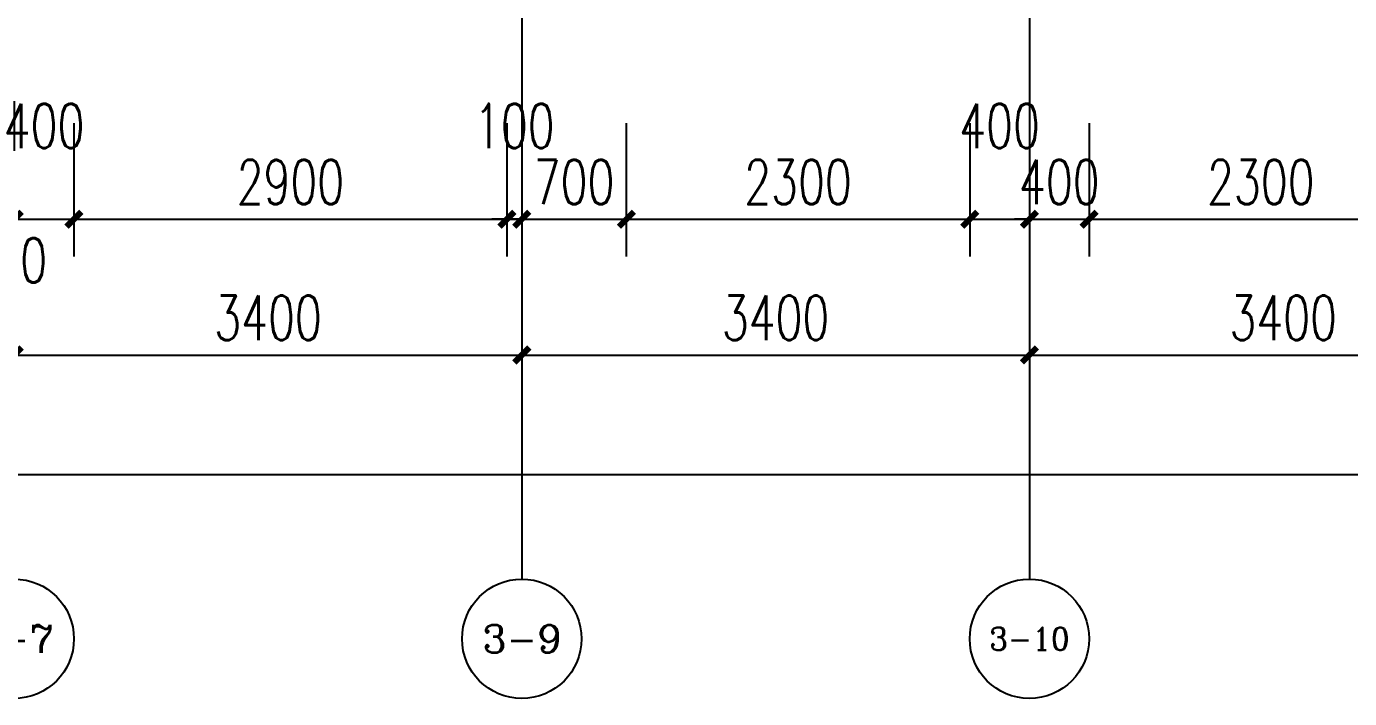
# Model space of a CAD drawing. Extents: x -59851 to 653804, y -249523 to 437614.
# Drawn here: x -30432 to -21569, y -117103 to -112603 of the extents above; entities that cross this region are included whole.
import ezdxf
from ezdxf.enums import TextEntityAlignment as Align

# ---------------------------------------------------------------- set-up
doc = ezdxf.new("R2010")
doc.units = 0
doc.header["$LTSCALE"] = 1000
doc.header["$MEASUREMENT"] = 0
for name, color, linetype in [('A-第三道尺寸线', 105, 'Continuous'), ('AXIS', 3, 'Continuous'), ('AXIS_TEXT', 7, 'Continuous')]:
    doc.layers.add(name, color=color, linetype=linetype)
doc.styles.add('_TCH_AXIS', font='COMPLEX', dxfattribs={"bigfont": 'GBCBIG'})
doc.styles.add('_TCH_DIM_T3', font='SIMPLEX.shx', dxfattribs={"width": 0.705882, "bigfont": 'GBCBIG.shx'})
doc.styles.add('COMPLEX', font='COMPLEX')
doc.dimstyles.new('_TCH_ARCH&&100', dxfattribs={"dimtxt": 297.5, "dimasz": 100, "dimexe": 250, "dimexo": 300, "dimgap": 100, "dimtad": 1, "dimdec": 0, "dimzin": 0, "dimdsep": 46, "dimtxsty": '_TCH_DIM_T3', "dimblk": 'ARCHTICK', "dimcen": 0.09, "dimclrt": 7, "dimazin": 2, "dimtfac": 1, "dimtdec": 0, "dimtix": 1, "dimtmove": 2, "dimatfit": 3, "dimfxl": 0, "dimtolj": 1, "dimtzin": 0, "dimarcsym": 0})

# ---------------------------------------------------------------- blocks, each defined once
blk = doc.blocks.new('_ArchTick')
at = {"color": 0, "linetype": 'ByBlock', "const_width": 0.4}
blk.add_lwpolyline([(-0.5, -0.5), (0.5, 0.5)], dxfattribs=at)
blk = doc.blocks.new('*D1801')
at = {"layer": 'A-第三道尺寸线', "color": 0, "lineweight": -2, "transparency": 16777216}
for p, q in [((-23313.7, -113250), (-23313.7, -114143.6)), ((-21013.7, -113250), (-21013.7, -114143.6)), ((-23313.7, -113893.6), (-21013.7, -113893.6))]:
    blk.add_line(p, q, dxfattribs=at)
at = {"layer": 'Defpoints', "color": 0, "transparency": 16777216}
for p in [(-23313.7, -112950), (-21013.7, -112950), (-21013.7, -113893.6)]:
    blk.add_point(p, dxfattribs=at)
at = {"layer": 'A-第三道尺寸线', "color": 0, "lineweight": -2, "transparency": 16777216, "xscale": 100, "yscale": 100, "zscale": 100, "rotation": 180}
blk.add_blockref('_ArchTick', (-23313.7, -113893.6), dxfattribs=at)
at = {"layer": 'A-第三道尺寸线', "color": 0, "lineweight": -2, "transparency": 16777216, "xscale": 100, "yscale": 100, "zscale": 100}
blk.add_blockref('_ArchTick', (-21013.7, -113893.6), dxfattribs=at)
at = {"layer": 'A-第三道尺寸线', "color": 7, "transparency": 16777216, "insert": (-22163.7, -113644.9), "char_height": 297.5, "attachment_point": 5, "style": '_TCH_DIM_T3'}
blk.add_mtext('\\A1;2300', dxfattribs=at)
blk = doc.blocks.new('*D1802')
at = {"layer": 'A-第三道尺寸线', "color": 0, "lineweight": -2, "transparency": 16777216}
for p, q in [((-23713.7, -113250), (-23713.7, -114143.6)), ((-23313.7, -113250), (-23313.7, -114143.6)), ((-23713.7, -113893.6), (-23813.7, -113893.6)), ((-23713.7, -113893.6), (-23313.7, -113893.6)), ((-23313.7, -113893.6), (-23213.7, -113893.6))]:
    blk.add_line(p, q, dxfattribs=at)
at = {"layer": 'Defpoints', "color": 0, "transparency": 16777216}
for p in [(-23713.7, -112950), (-23313.7, -112950), (-23313.7, -113893.6)]:
    blk.add_point(p, dxfattribs=at)
at = {"layer": 'A-第三道尺寸线', "color": 0, "lineweight": -2, "transparency": 16777216, "xscale": 100, "yscale": 100, "zscale": 100}
blk.add_blockref('_ArchTick', (-23713.7, -113893.6), dxfattribs=at)
at = {"layer": 'A-第三道尺寸线', "color": 0, "lineweight": -2, "transparency": 16777216, "xscale": 100, "yscale": 100, "zscale": 100, "rotation": 180}
blk.add_blockref('_ArchTick', (-23313.7, -113893.6), dxfattribs=at)
at = {"layer": 'A-第三道尺寸线', "color": 7, "transparency": 16777216, "insert": (-23513.7, -113644.9), "char_height": 297.5, "attachment_point": 5, "style": '_TCH_DIM_T3'}
blk.add_mtext('\\A1;400', dxfattribs=at)
blk = doc.blocks.new('*D1803')
at = {"layer": 'A-第三道尺寸线', "color": 0, "lineweight": -2, "transparency": 16777216}
for p, q in [((-24113.7, -113250), (-24113.7, -114143.6)), ((-23713.7, -113250), (-23713.7, -114143.6)), ((-24113.7, -113893.6), (-23713.7, -113893.6))]:
    blk.add_line(p, q, dxfattribs=at)
at = {"layer": 'Defpoints', "color": 0, "transparency": 16777216}
for p in [(-24113.7, -112950), (-23713.7, -112950), (-23713.7, -113893.6)]:
    blk.add_point(p, dxfattribs=at)
at = {"layer": 'A-第三道尺寸线', "color": 0, "lineweight": -2, "transparency": 16777216, "xscale": 100, "yscale": 100, "zscale": 100, "rotation": 180}
blk.add_blockref('_ArchTick', (-24113.7, -113893.6), dxfattribs=at)
at = {"layer": 'A-第三道尺寸线', "color": 0, "lineweight": -2, "transparency": 16777216, "xscale": 100, "yscale": 100, "zscale": 100}
blk.add_blockref('_ArchTick', (-23713.7, -113893.6), dxfattribs=at)
at = {"layer": 'A-第三道尺寸线', "color": 7, "transparency": 16777216, "insert": (-23913.7, -113268.6), "char_height": 297.5, "attachment_point": 5, "style": '_TCH_DIM_T3'}
blk.add_mtext('\\A1;400', dxfattribs=at)
blk = doc.blocks.new('*D1804')
at = {"layer": 'A-第三道尺寸线', "color": 0, "lineweight": -2, "transparency": 16777216}
for p, q in [((-26413.7, -113250), (-26413.7, -114143.6)), ((-24113.7, -113250), (-24113.7, -114143.6)), ((-26413.7, -113893.6), (-24113.7, -113893.6))]:
    blk.add_line(p, q, dxfattribs=at)
at = {"layer": 'Defpoints', "color": 0, "transparency": 16777216}
for p in [(-26413.7, -112950), (-24113.7, -112950), (-24113.7, -113893.6)]:
    blk.add_point(p, dxfattribs=at)
at = {"layer": 'A-第三道尺寸线', "color": 0, "lineweight": -2, "transparency": 16777216, "xscale": 100, "yscale": 100, "zscale": 100, "rotation": 180}
blk.add_blockref('_ArchTick', (-26413.7, -113893.6), dxfattribs=at)
at = {"layer": 'A-第三道尺寸线', "color": 0, "lineweight": -2, "transparency": 16777216, "xscale": 100, "yscale": 100, "zscale": 100}
blk.add_blockref('_ArchTick', (-24113.7, -113893.6), dxfattribs=at)
at = {"layer": 'A-第三道尺寸线', "color": 7, "transparency": 16777216, "insert": (-25263.7, -113644.9), "char_height": 297.5, "attachment_point": 5, "style": '_TCH_DIM_T3'}
blk.add_mtext('\\A1;2300', dxfattribs=at)
blk = doc.blocks.new('*D1805')
at = {"layer": 'A-第三道尺寸线', "color": 0, "lineweight": -2, "transparency": 16777216}
for p, q in [((-27113.7, -113250), (-27113.7, -114143.6)), ((-26413.7, -113250), (-26413.7, -114143.6)), ((-27113.7, -113893.6), (-27213.7, -113893.6)), ((-27113.7, -113893.6), (-26413.7, -113893.6)), ((-26413.7, -113893.6), (-26313.7, -113893.6))]:
    blk.add_line(p, q, dxfattribs=at)
at = {"layer": 'Defpoints', "color": 0, "transparency": 16777216}
for p in [(-27113.7, -112950), (-26413.7, -112950), (-26413.7, -113893.6)]:
    blk.add_point(p, dxfattribs=at)
at = {"layer": 'A-第三道尺寸线', "color": 0, "lineweight": -2, "transparency": 16777216, "xscale": 100, "yscale": 100, "zscale": 100}
blk.add_blockref('_ArchTick', (-27113.7, -113893.6), dxfattribs=at)
at = {"layer": 'A-第三道尺寸线', "color": 0, "lineweight": -2, "transparency": 16777216, "xscale": 100, "yscale": 100, "zscale": 100, "rotation": 180}
blk.add_blockref('_ArchTick', (-26413.7, -113893.6), dxfattribs=at)
at = {"layer": 'A-第三道尺寸线', "color": 7, "transparency": 16777216, "insert": (-26763.7, -113644.9), "char_height": 297.5, "attachment_point": 5, "style": '_TCH_DIM_T3'}
blk.add_mtext('\\A1;700', dxfattribs=at)
blk = doc.blocks.new('*D1806')
at = {"layer": 'A-第三道尺寸线', "color": 0, "lineweight": -2, "transparency": 16777216}
for p, q in [((-27213.7, -113250), (-27213.7, -114143.6)), ((-27113.7, -113250), (-27113.7, -114143.6)), ((-27213.7, -113893.6), (-27313.7, -113893.6)), ((-27213.7, -113893.6), (-27113.7, -113893.6)), ((-27113.7, -113893.6), (-27013.7, -113893.6))]:
    blk.add_line(p, q, dxfattribs=at)
at = {"layer": 'Defpoints', "color": 0, "transparency": 16777216}
for p in [(-27213.7, -112950), (-27113.7, -112950), (-27113.7, -113893.6)]:
    blk.add_point(p, dxfattribs=at)
at = {"layer": 'A-第三道尺寸线', "color": 0, "lineweight": -2, "transparency": 16777216, "xscale": 100, "yscale": 100, "zscale": 100}
blk.add_blockref('_ArchTick', (-27213.7, -113893.6), dxfattribs=at)
at = {"layer": 'A-第三道尺寸线', "color": 0, "lineweight": -2, "transparency": 16777216, "xscale": 100, "yscale": 100, "zscale": 100, "rotation": 180}
blk.add_blockref('_ArchTick', (-27113.7, -113893.6), dxfattribs=at)
at = {"layer": 'A-第三道尺寸线', "color": 7, "transparency": 16777216, "insert": (-27163.7, -113268.6), "char_height": 297.5, "attachment_point": 5, "style": '_TCH_DIM_T3'}
blk.add_mtext('\\A1;100', dxfattribs=at)
blk = doc.blocks.new('*D1807')
at = {"layer": 'A-第三道尺寸线', "color": 0, "lineweight": -2, "transparency": 16777216}
for p, q in [((-30113.7, -113250), (-30113.7, -114143.6)), ((-27213.7, -113250), (-27213.7, -114143.6)), ((-30113.7, -113893.6), (-27213.7, -113893.6))]:
    blk.add_line(p, q, dxfattribs=at)
at = {"layer": 'Defpoints', "color": 0, "transparency": 16777216}
for p in [(-30113.7, -112950), (-27213.7, -112950), (-27213.7, -113893.6)]:
    blk.add_point(p, dxfattribs=at)
at = {"layer": 'A-第三道尺寸线', "color": 0, "lineweight": -2, "transparency": 16777216, "xscale": 100, "yscale": 100, "zscale": 100, "rotation": 180}
blk.add_blockref('_ArchTick', (-30113.7, -113893.6), dxfattribs=at)
at = {"layer": 'A-第三道尺寸线', "color": 0, "lineweight": -2, "transparency": 16777216, "xscale": 100, "yscale": 100, "zscale": 100}
blk.add_blockref('_ArchTick', (-27213.7, -113893.6), dxfattribs=at)
at = {"layer": 'A-第三道尺寸线', "color": 7, "transparency": 16777216, "insert": (-28663.7, -113644.9), "char_height": 297.5, "attachment_point": 5, "style": '_TCH_DIM_T3'}
blk.add_mtext('\\A1;2900', dxfattribs=at)
blk = doc.blocks.new('*D1808')
at = {"layer": 'A-第三道尺寸线', "color": 0, "lineweight": -2, "transparency": 16777216}
for p, q in [((-30513.7, -113250), (-30513.7, -114143.6)), ((-30113.7, -113250), (-30113.7, -114143.6)), ((-30513.7, -113893.6), (-30113.7, -113893.6))]:
    blk.add_line(p, q, dxfattribs=at)
at = {"layer": 'Defpoints', "color": 0, "transparency": 16777216}
for p in [(-30513.7, -112950), (-30113.7, -112950), (-30113.7, -113893.6)]:
    blk.add_point(p, dxfattribs=at)
at = {"layer": 'A-第三道尺寸线', "color": 0, "lineweight": -2, "transparency": 16777216, "xscale": 100, "yscale": 100, "zscale": 100, "rotation": 180}
blk.add_blockref('_ArchTick', (-30513.7, -113893.6), dxfattribs=at)
at = {"layer": 'A-第三道尺寸线', "color": 0, "lineweight": -2, "transparency": 16777216, "xscale": 100, "yscale": 100, "zscale": 100}
blk.add_blockref('_ArchTick', (-30113.7, -113893.6), dxfattribs=at)
at = {"layer": 'A-第三道尺寸线', "color": 7, "transparency": 16777216, "insert": (-30313.7, -113268.6), "char_height": 297.5, "attachment_point": 5, "style": '_TCH_DIM_T3'}
blk.add_mtext('\\A1;400', dxfattribs=at)
blk = doc.blocks.new('*D1809')
at = {"layer": 'A-第三道尺寸线', "color": 0, "lineweight": -2, "transparency": 16777216}
for p, q in [((-30613.7, -113250), (-30613.7, -114143.6)), ((-30513.7, -113250), (-30513.7, -114143.6)), ((-30613.7, -113893.6), (-30713.7, -113893.6)), ((-30613.7, -113893.6), (-30513.7, -113893.6)), ((-30513.7, -113893.6), (-30413.7, -113893.6))]:
    blk.add_line(p, q, dxfattribs=at)
at = {"layer": 'Defpoints', "color": 0, "transparency": 16777216}
for p in [(-30613.7, -112950), (-30513.7, -112950), (-30513.7, -113893.6)]:
    blk.add_point(p, dxfattribs=at)
at = {"layer": 'A-第三道尺寸线', "color": 0, "lineweight": -2, "transparency": 16777216, "xscale": 100, "yscale": 100, "zscale": 100}
blk.add_blockref('_ArchTick', (-30613.7, -113893.6), dxfattribs=at)
at = {"layer": 'A-第三道尺寸线', "color": 0, "lineweight": -2, "transparency": 16777216, "xscale": 100, "yscale": 100, "zscale": 100, "rotation": 180}
blk.add_blockref('_ArchTick', (-30513.7, -113893.6), dxfattribs=at)
at = {"layer": 'A-第三道尺寸线', "color": 7, "transparency": 16777216, "insert": (-30563.7, -114168.6), "char_height": 297.5, "attachment_point": 5, "style": '_TCH_DIM_T3'}
blk.add_mtext('\\A1;100', dxfattribs=at)
blk = doc.blocks.new('*D3169')
at = {"layer": 'AXIS', "color": 0, "lineweight": -2, "transparency": 16777216}
for p, q in [((-30513.7, -112602.6), (-30513.7, -115052.6)), ((-27113.7, -112602.6), (-27113.7, -115052.6)), ((-30513.7, -114802.6), (-27113.7, -114802.6))]:
    blk.add_line(p, q, dxfattribs=at)
at = {"layer": 'Defpoints', "color": 0, "transparency": 16777216}
for p in [(-30513.7, -112302.6), (-27113.7, -112302.6), (-27113.7, -114802.6)]:
    blk.add_point(p, dxfattribs=at)
at = {"layer": 'AXIS', "color": 0, "lineweight": -2, "transparency": 16777216, "xscale": 100, "yscale": 100, "zscale": 100, "rotation": 180}
blk.add_blockref('_ArchTick', (-30513.7, -114802.6), dxfattribs=at)
at = {"layer": 'AXIS', "color": 0, "lineweight": -2, "transparency": 16777216, "xscale": 100, "yscale": 100, "zscale": 100}
blk.add_blockref('_ArchTick', (-27113.7, -114802.6), dxfattribs=at)
at = {"layer": 'AXIS', "color": 7, "transparency": 16777216, "insert": (-28813.7, -114553.9), "char_height": 297.5, "attachment_point": 5, "style": '_TCH_DIM_T3'}
blk.add_mtext('\\A1;3400', dxfattribs=at)
blk = doc.blocks.new('*D3170')
at = {"layer": 'AXIS', "color": 0, "lineweight": -2, "transparency": 16777216}
for p, q in [((-27113.7, -112602.6), (-27113.7, -115052.6)), ((-23713.7, -112602.6), (-23713.7, -115052.6)), ((-27113.7, -114802.6), (-23713.7, -114802.6))]:
    blk.add_line(p, q, dxfattribs=at)
at = {"layer": 'Defpoints', "color": 0, "transparency": 16777216}
for p in [(-27113.7, -112302.6), (-23713.7, -112302.6), (-23713.7, -114802.6)]:
    blk.add_point(p, dxfattribs=at)
at = {"layer": 'AXIS', "color": 0, "lineweight": -2, "transparency": 16777216, "xscale": 100, "yscale": 100, "zscale": 100, "rotation": 180}
blk.add_blockref('_ArchTick', (-27113.7, -114802.6), dxfattribs=at)
at = {"layer": 'AXIS', "color": 0, "lineweight": -2, "transparency": 16777216, "xscale": 100, "yscale": 100, "zscale": 100}
blk.add_blockref('_ArchTick', (-23713.7, -114802.6), dxfattribs=at)
at = {"layer": 'AXIS', "color": 7, "transparency": 16777216, "insert": (-25413.7, -114553.9), "char_height": 297.5, "attachment_point": 5, "style": '_TCH_DIM_T3'}
blk.add_mtext('\\A1;3400', dxfattribs=at)
blk = doc.blocks.new('*D3171')
at = {"layer": 'AXIS', "color": 0, "lineweight": -2, "transparency": 16777216}
for p, q in [((-23713.7, -112602.6), (-23713.7, -115052.6)), ((-20313.7, -112602.6), (-20313.7, -115052.6)), ((-23713.7, -114802.6), (-20313.7, -114802.6))]:
    blk.add_line(p, q, dxfattribs=at)
at = {"layer": 'Defpoints', "color": 0, "transparency": 16777216}
for p in [(-23713.7, -112302.6), (-20313.7, -112302.6), (-20313.7, -114802.6)]:
    blk.add_point(p, dxfattribs=at)
at = {"layer": 'AXIS', "color": 0, "lineweight": -2, "transparency": 16777216, "xscale": 100, "yscale": 100, "zscale": 100, "rotation": 180}
blk.add_blockref('_ArchTick', (-23713.7, -114802.6), dxfattribs=at)
at = {"layer": 'AXIS', "color": 0, "lineweight": -2, "transparency": 16777216, "xscale": 100, "yscale": 100, "zscale": 100}
blk.add_blockref('_ArchTick', (-20313.7, -114802.6), dxfattribs=at)
at = {"layer": 'AXIS', "color": 7, "transparency": 16777216, "insert": (-22013.7, -114553.9), "char_height": 297.5, "attachment_point": 5, "style": '_TCH_DIM_T3'}
blk.add_mtext('\\A1;3400', dxfattribs=at)
blk = doc.blocks.new('*D3181')
at = {"layer": 'AXIS', "color": 0, "lineweight": -2, "transparency": 16777216}
for p, q in [((-30613.7, -114443.6), (-30613.7, -115852.6)), ((4686.3, -114443.6), (4686.3, -115852.6)), ((-30613.7, -115602.6), (4686.3, -115602.6))]:
    blk.add_line(p, q, dxfattribs=at)
at = {"layer": 'Defpoints', "color": 0, "transparency": 16777216}
for p in [(-30613.7, -114143.6), (4686.3, -114143.6), (4686.3, -115602.6)]:
    blk.add_point(p, dxfattribs=at)
at = {"layer": 'AXIS', "color": 0, "lineweight": -2, "transparency": 16777216, "xscale": 100, "yscale": 100, "zscale": 100, "rotation": 180}
blk.add_blockref('_ArchTick', (-30613.7, -115602.6), dxfattribs=at)
at = {"layer": 'AXIS', "color": 0, "lineweight": -2, "transparency": 16777216, "xscale": 100, "yscale": 100, "zscale": 100}
blk.add_blockref('_ArchTick', (4686.3, -115602.6), dxfattribs=at)
at = {"layer": 'AXIS', "color": 7, "transparency": 16777216, "insert": (-12963.7, -115353.9), "char_height": 297.5, "attachment_point": 5, "style": '_TCH_DIM_T3'}
blk.add_mtext('\\A1;35300', dxfattribs=at)
blk = doc.blocks.new('_AXISO')
blk.add_circle((0, 0), 0.5)
at = {"layer": 'AXIS_TEXT', "style": 'COMPLEX', "width": 1.041667}
blk.add_attdef('A', text='', height=0.56, dxfattribs=at).set_placement((-0.25, -0.28), (0.25, -0.28), align=Align.FIT)

msp = doc.modelspace()

# ---------------------------------------------------------------- linework, layer by layer
at = {"layer": 'AXIS'}
for p, q in [((-27113.7, -112302.6), (-27113.7, -116302.6)), ((-23713.7, -112302.6), (-23713.7, -116302.6))]:
    msp.add_line(p, q, dxfattribs=at)

# ---------------------------------------------------------------- block references
ref = msp.add_blockref('_AXISO', (-30513.7, -116702.6), dxfattribs=dict(at, xscale=800, yscale=800, zscale=800))
ref.add_attrib('A', '3-7', dxfattribs={"layer": 'AXIS_TEXT', "height": 187.78, "style": '_TCH_AXIS'}).set_placement((-30777.5, -116796.5), (-30249.9, -116796.5), align=Align.FIT)
ref = msp.add_blockref('_AXISO', (-27113.7, -116702.6), dxfattribs=dict(at, xscale=800, yscale=800, zscale=800))
ref.add_attrib('A', '3-9', dxfattribs={"layer": 'AXIS_TEXT', "height": 187.78, "style": '_TCH_AXIS'}).set_placement((-27377.5, -116796.5), (-26849.9, -116796.5), align=Align.FIT)
ref = msp.add_blockref('_AXISO', (-23713.7, -116702.6), dxfattribs=dict(at, xscale=800, yscale=800, zscale=800))
ref.add_attrib('A', '3-10', dxfattribs={"layer": 'AXIS_TEXT', "height": 152.88, "style": '_TCH_AXIS'}).set_placement((-23983.1, -116779), (-23444.4, -116779), align=Align.FIT)

# ---------------------------------------------------------------- dimensions: what is measured, and where the dimension line sits
at = {"layer": 'A-第三道尺寸线'}
for base, p1, p2, picture, middle in [((-30513.7, -113893.6), (-30613.7, -112950), (-30513.7, -112950), '*D1809', (-30563.7, -114168.6)), ((-30113.7, -113893.6), (-30513.7, -112950), (-30113.7, -112950), '*D1808', (-30313.7, -113268.6)), ((-27113.7, -113893.6), (-27213.7, -112950), (-27113.7, -112950), '*D1806', (-27163.7, -113268.6)), ((-23713.7, -113893.6), (-24113.7, -112950), (-23713.7, -112950), '*D1803', (-23913.7, -113268.6))]:
    dim = msp.add_linear_dim(base=base, p1=p1, p2=p2, angle=0, dimstyle='_TCH_ARCH&&100', dxfattribs=at)
    dim.commit()
    dim.dimension.update_dxf_attribs({"geometry": picture, "text_midpoint": middle, "dimtype": 161})
for p1, p2, picture, middle in [((-30113.7, -112950), (-27213.7, -112950), '*D1807', (-28663.7, -113644.9)), ((-27113.7, -112950), (-26413.7, -112950), '*D1805', (-26763.7, -113644.9)), ((-26413.7, -112950), (-24113.7, -112950), '*D1804', (-25263.7, -113644.9)), ((-23713.7, -112950), (-23313.7, -112950), '*D1802', (-23513.7, -113644.9)), ((-23313.7, -112950), (-21013.7, -112950), '*D1801', (-22163.7, -113644.9))]:
    dim = msp.add_aligned_dim(p1=p1, p2=p2, distance=-943.6, dimstyle='_TCH_ARCH&&100', dxfattribs=at)
    dim.commit()
    dim.dimension.update_dxf_attribs({"geometry": picture, "text_midpoint": middle})
at = {"layer": 'AXIS'}
for p1, p2, distance, picture, middle in [((-30513.7, -112302.6), (-27113.7, -112302.6), -2500, '*D3169', (-28813.7, -114553.9)), ((-27113.7, -112302.6), (-23713.7, -112302.6), -2500, '*D3170', (-25413.7, -114553.9)), ((-23713.7, -112302.6), (-20313.7, -112302.6), -2500, '*D3171', (-22013.7, -114553.9)), ((-30613.7, -114143.6), (4686.3, -114143.6), -1459, '*D3181', (-12963.7, -115353.9))]:
    dim = msp.add_aligned_dim(p1=p1, p2=p2, distance=distance, dimstyle='_TCH_ARCH&&100', dxfattribs=at)
    dim.commit()
    dim.dimension.update_dxf_attribs({"geometry": picture, "text_midpoint": middle})

doc.saveas('drawing.dxf')
